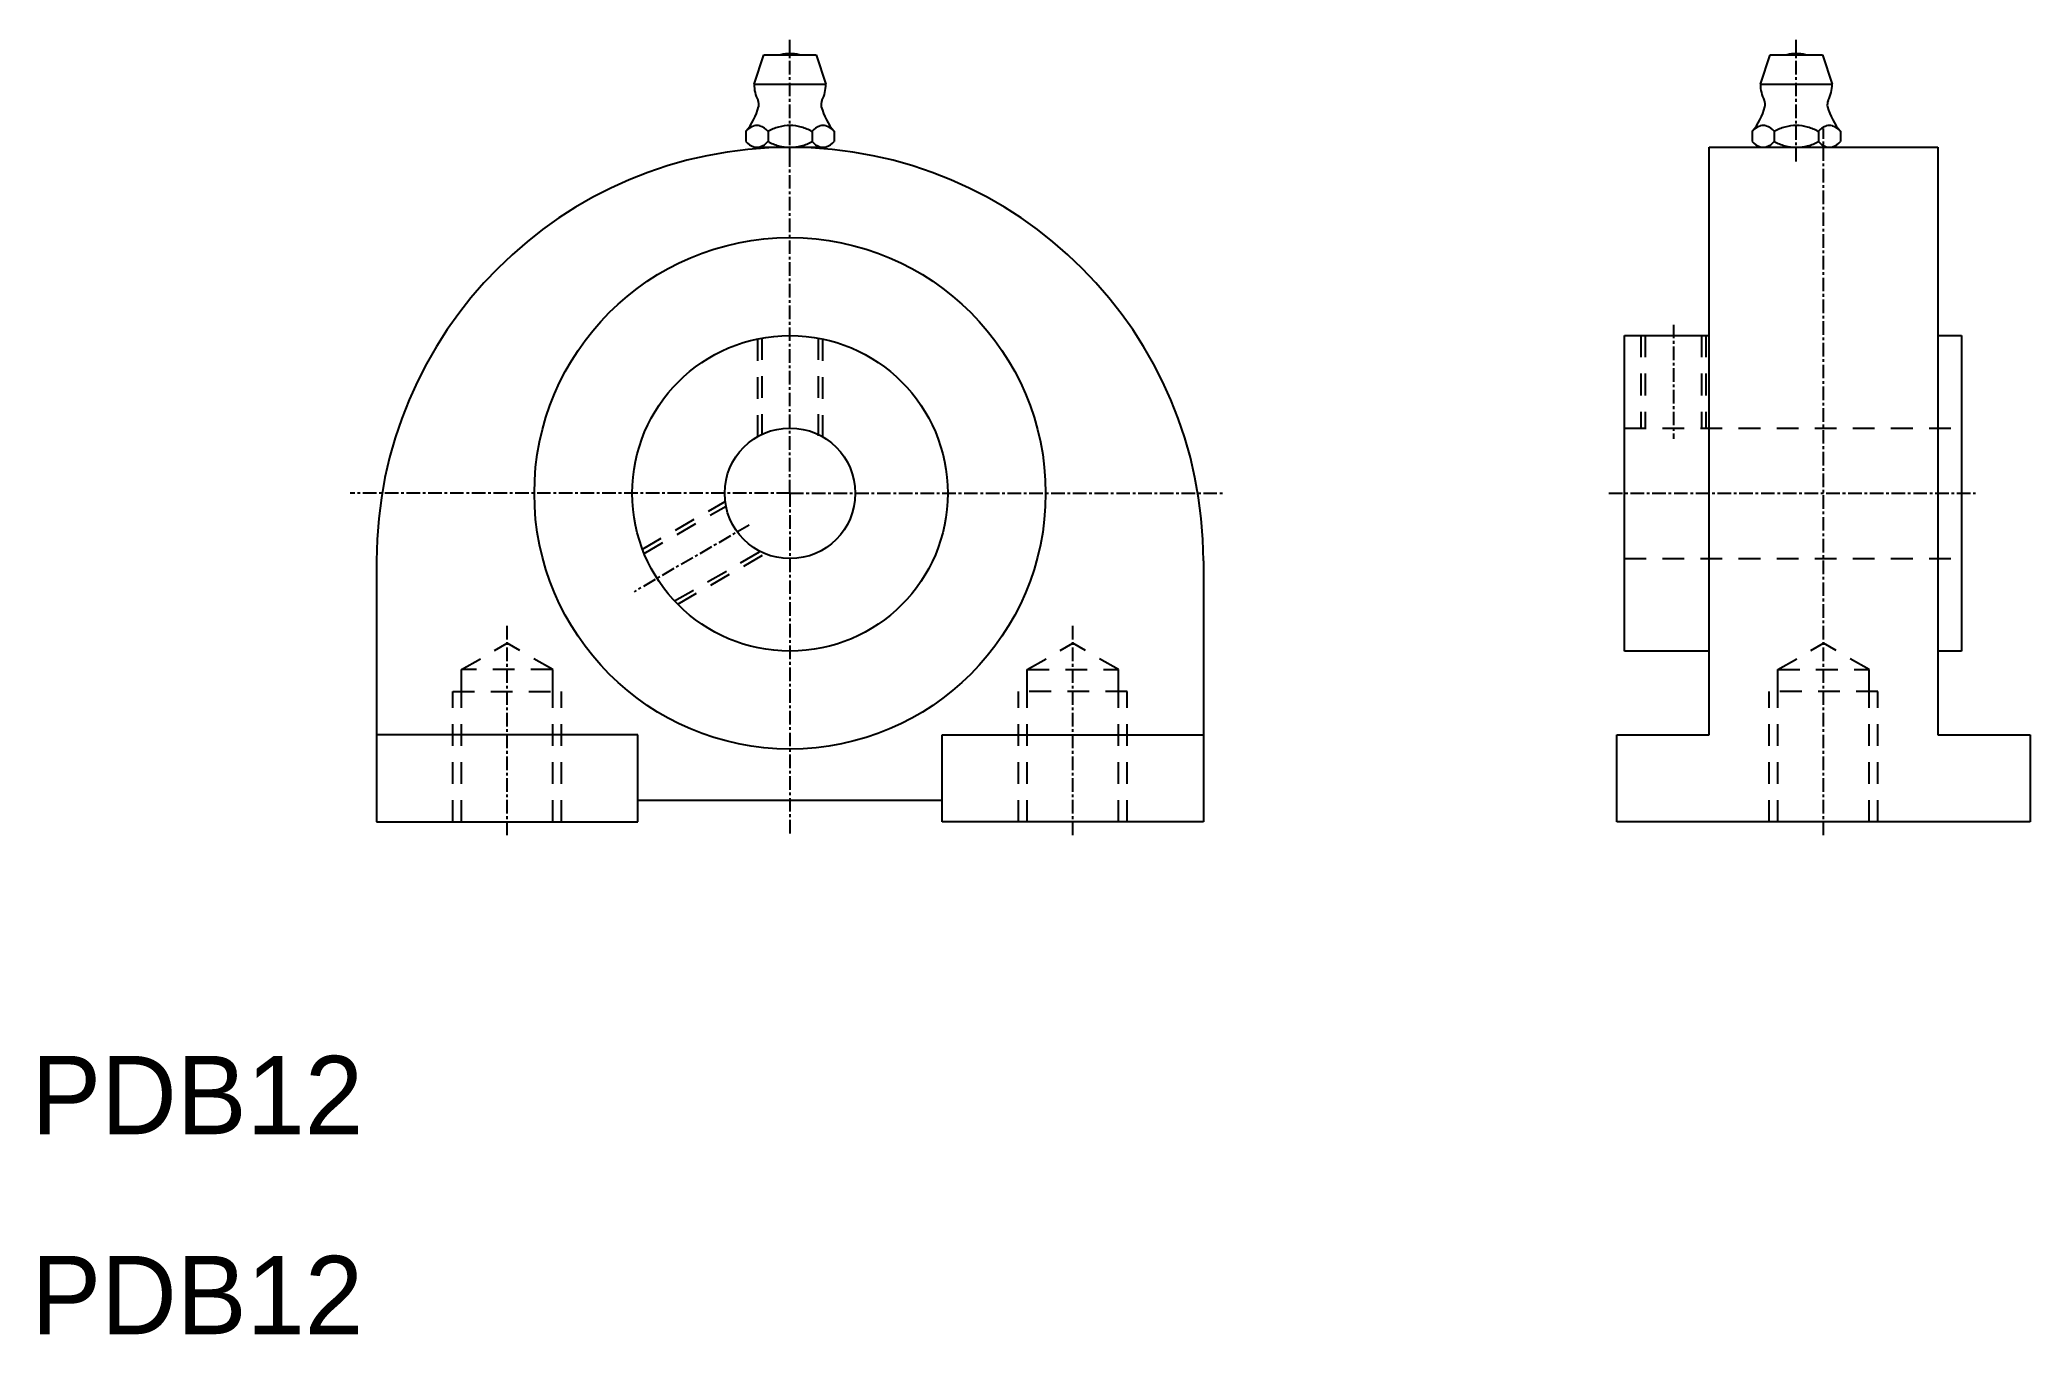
# Model space of a CAD drawing. Extents: x 141 to 324, y 32 to 151.
import ezdxf
from ezdxf.enums import TextEntityAlignment as Align

# ---------------------------------------------------------------- set-up
doc = ezdxf.new("R2010")
doc.units = 0
doc.linetypes.add('CENTER', pattern=[2, 1.25, -0.25, 0.25, -0.25])
doc.linetypes.add('DASHED', pattern=[3.5, 2, -1.5])
doc.layers.get('0').update_dxf_attribs({"linetype": 'CONTINUOUS'})
doc.layers.add('CENTER', color=1, linetype='CENTER')

msp = doc.modelspace()

# ---------------------------------------------------------------- linework, layer by layer
at = {"linetype": 'CONTINUOUS'}
for p, q in [((206.4, 146.73), (207.3, 149.43)), ((207.3, 149.43), (212.1, 149.43)), ((212.1, 149.43), (213, 146.73)), ((298.9, 146.73), (299.8, 149.43)), ((299.8, 149.43), (304.6, 149.43)), ((304.6, 149.43), (305.5, 146.73)), ((206.4, 146.73), (213, 146.73)), ((298.9, 146.73), (305.5, 146.73)), ((205.65, 142.4), (205.65, 141.46)), ((206.4, 140.93), (213, 140.93)), ((207.68, 142.4), (207.68, 141.46)), ((209.7, 140.93), (209.7, 140.93)), ((211.73, 142.4), (211.73, 141.46)), ((213.75, 142.4), (213.75, 141.46)), ((298.15, 142.4), (298.15, 141.46)), ((298.9, 140.93), (305.5, 140.93)), ((300.18, 142.4), (300.18, 141.46)), ((302.2, 140.93), (302.2, 140.93)), ((304.23, 142.4), (304.23, 141.46)), ((306.25, 142.4), (306.25, 141.46))]:
    msp.add_line(p, q, dxfattribs=at)
for p, q in [((294.2, 86.93), (294.2, 140.93)), ((294.2, 140.93), (315.2, 140.93)), ((315.2, 140.93), (315.2, 86.93)), ((286.4, 94.63), (286.4, 123.63)), ((286.4, 123.63), (294.2, 123.63)), ((315.2, 123.63), (317.4, 123.63)), ((317.4, 123.63), (317.4, 94.63)), ((171.7, 102.93), (171.7, 78.93)), ((247.7, 102.93), (247.7, 78.93)), ((294.2, 94.63), (286.4, 94.63)), ((317.4, 94.63), (315.2, 94.63)), ((195.7, 86.93), (171.7, 86.93)), ((195.7, 78.93), (195.7, 86.93)), ((223.7, 86.93), (247.7, 86.93)), ((223.7, 78.93), (223.7, 86.93)), ((285.7, 86.93), (294.2, 86.93)), ((285.7, 78.93), (285.7, 86.93)), ((315.2, 86.93), (323.7, 86.93)), ((323.7, 86.93), (323.7, 78.93)), ((195.7, 80.93), (223.7, 80.93)), ((171.7, 78.93), (195.7, 78.93)), ((247.7, 78.93), (223.7, 78.93)), ((323.7, 78.93), (285.7, 78.93))]:
    msp.add_line(p, q)
at = {"color": 3, "linetype": 'DASHED'}
for p, q in [((206.7, 123.32), (206.7, 114.33)), ((207.11, 123.4), (207.11, 114.54)), ((212.29, 123.4), (212.29, 114.41)), ((212.29, 123.4), (212.29, 114.41)), ((212.7, 123.32), (212.7, 114.33)), ((287.9, 123.63), (287.9, 115.13)), ((288.31, 123.63), (288.31, 115.13)), ((293.49, 123.63), (293.49, 115.13)), ((293.9, 123.63), (293.9, 115.13)), ((286.4, 115.13), (317.4, 115.13)), ((196.14, 104), (203.75, 108.39)), ((196.29, 103.61), (203.82, 107.96)), ((199.09, 99.24), (206.97, 103.79)), ((199.38, 98.94), (207.42, 103.58)), ((286.4, 103.13), (317.4, 103.13)), ((179.51, 92.93), (183.7, 95.35)), ((187.89, 92.93), (183.7, 95.35)), ((231.51, 92.93), (235.7, 95.35)), ((239.89, 92.93), (235.7, 95.35)), ((300.51, 92.93), (304.7, 95.35)), ((308.89, 92.93), (304.7, 95.35)), ((187.89, 92.93), (179.51, 92.93)), ((179.51, 90.93), (179.51, 92.93)), ((187.89, 90.93), (187.89, 92.93)), ((231.51, 92.93), (239.89, 92.93)), ((231.51, 90.93), (231.51, 92.93)), ((239.89, 90.93), (239.89, 92.93)), ((300.51, 92.93), (308.89, 92.93)), ((300.51, 90.93), (300.51, 92.93)), ((308.89, 90.93), (308.89, 92.93)), ((178.7, 78.93), (178.7, 90.93)), ((178.7, 90.93), (188.7, 90.93)), ((179.51, 78.93), (179.51, 90.93)), ((187.89, 78.93), (187.89, 90.93)), ((188.7, 78.93), (188.7, 90.93)), ((240.7, 90.93), (230.7, 90.93)), ((230.7, 78.93), (230.7, 90.93)), ((231.51, 78.93), (231.51, 90.93)), ((239.89, 78.93), (239.89, 90.93)), ((240.7, 78.93), (240.7, 90.93)), ((309.7, 90.93), (299.7, 90.93)), ((299.7, 78.93), (299.7, 90.93)), ((300.51, 78.93), (300.51, 90.93)), ((308.89, 78.93), (308.89, 90.93)), ((309.7, 78.93), (309.7, 90.93))]:
    msp.add_line(p, q, dxfattribs=at)
for radius in [23.5, 14.5, 6]:
    msp.add_circle((209.7, 109.13), radius)
at = {"linetype": 'CONTINUOUS'}
for centre, radius, start, end in [((209.7, 146.34), 3.2, 74.6212, 105.3788), ((302.2, 146.34), 3.2, 74.6212, 105.3788), ((209.7, 146.73), 3.3, 180, 207.0507), ((209.7, 146.73), 3.3, 332.9493, 0), ((302.2, 146.73), 3.3, 180, 207.0507), ((302.2, 146.73), 3.3, 332.9493, 0), ((201.03, 146.23), 6, 320.3375, 344.7683), ((206.05, 144.86), 0.8, 344.7674, 27.0696), ((213.35, 144.86), 0.8, 152.9304, 195.2326), ((218.37, 146.23), 6, 195.2317, 219.6625), ((293.53, 146.23), 6, 320.3375, 344.7683), ((298.55, 144.86), 0.8, 344.7674, 27.0696), ((305.85, 144.86), 0.8, 152.9304, 195.2326), ((310.87, 146.23), 6, 195.2317, 219.6625), ((206.8, 141.47), 1.48, 106.5909, 141.1281), ((206.66, 141.83), 1.1, 75.0414, 104.9586), ((206.52, 141.47), 1.48, 38.8719, 73.4091), ((210.21, 137.57), 5.45, 106.5809, 117.7257), ((209.7, 138.89), 4.04, 75.0501, 104.9499), ((209.19, 137.57), 5.44, 62.2701, 73.4191), ((212.88, 141.47), 1.48, 106.5909, 141.1281), ((212.74, 141.83), 1.1, 75.0414, 104.9586), ((212.6, 141.47), 1.48, 38.8719, 73.4091), ((299.3, 141.47), 1.48, 106.5909, 141.1281), ((299.16, 141.83), 1.1, 75.0414, 104.9586), ((299.02, 141.47), 1.48, 38.8719, 73.4091), ((302.71, 137.57), 5.45, 106.5809, 117.7257), ((302.2, 138.89), 4.04, 75.0501, 104.9499), ((301.69, 137.57), 5.44, 62.2701, 73.4191), ((305.38, 141.47), 1.48, 106.5909, 141.1281), ((305.24, 141.83), 1.1, 75.0414, 104.9586), ((305.1, 141.47), 1.48, 38.8719, 73.4091), ((206.8, 142.39), 1.48, 218.8826, 253.4091), ((206.66, 142.03), 1.1, 255.0414, 284.9586), ((206.52, 142.39), 1.48, 286.5909, 321.1283), ((210.21, 146.28), 5.44, 242.2744, 253.4191), ((209.7, 144.97), 4.04, 255.0501, 284.9499), ((209.19, 146.28), 5.45, 286.5809, 297.7299), ((212.88, 142.39), 1.48, 218.8826, 253.4091), ((212.74, 142.03), 1.1, 255.0414, 284.9586), ((212.6, 142.39), 1.48, 286.5909, 321.1283), ((299.3, 142.39), 1.48, 218.8826, 253.4091), ((299.16, 142.03), 1.1, 255.0414, 284.9586), ((299.02, 142.39), 1.48, 286.5909, 321.1283), ((302.71, 146.28), 5.44, 242.2744, 253.4191), ((302.2, 144.97), 4.04, 255.0501, 284.9499), ((301.69, 146.28), 5.45, 286.5809, 297.7299), ((305.38, 142.39), 1.48, 218.8826, 253.4091), ((305.24, 142.03), 1.1, 255.0414, 284.9586), ((305.1, 142.39), 1.48, 286.5909, 321.1283)]:
    msp.add_arc(centre, radius, start, end, dxfattribs=at)
msp.add_arc((209.7, 102.93), 38, 0, 180)
at = {"layer": 'CENTER', "color": 1, "linetype": 'CENTER'}
for p, q in [((209.7, 139.62), (209.7, 150.81)), ((302.2, 139.62), (302.2, 150.81)), ((209.7, 109.13), (209.7, 143.34)), ((304.7, 77.7), (304.7, 142.65)), ((290.9, 124.63), (290.9, 114.13)), ((209.7, 109.13), (169.27, 109.13)), ((209.7, 109.13), (249.55, 109.13)), ((209.7, 109.13), (209.7, 77.7)), ((284.96, 109.13), (318.66, 109.13)), ((205.96, 106.21), (195.37, 100.09)), ((183.7, 77.7), (183.7, 97.09)), ((235.7, 77.7), (235.7, 97.09))]:
    msp.add_line(p, q, dxfattribs=at)

# ---------------------------------------------------------------- texts
for p in [(155.21, 50.23), (155.21, 31.85)]:
    msp.add_text('PDB12', height=7.2).set_placement(p, align=Align.CENTER)

doc.saveas('drawing.dxf')
